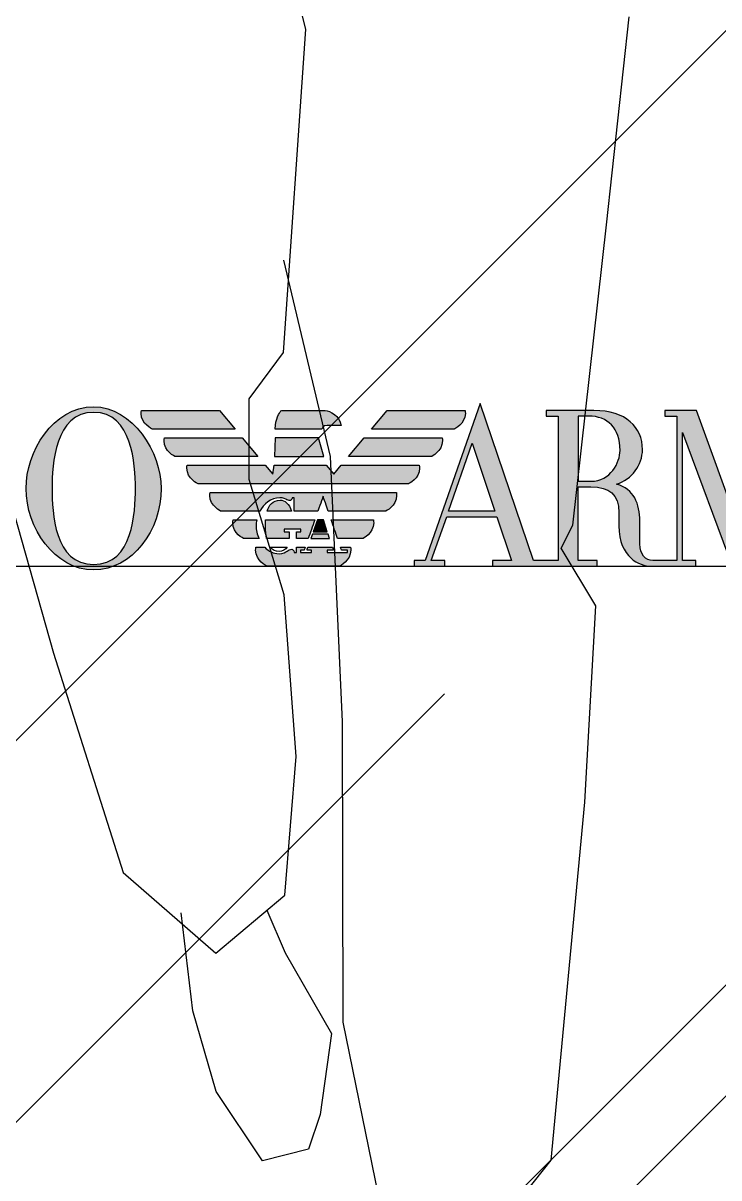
# Model space of a CAD drawing. Header units: millimetres. Extents: x 1734 to 22014, y 983 to 3953.
# Drawn here: x 19754.9 to 19794.2, y 1835.3 to 1900.6 of the extents above; entities that cross this region are included whole.
import ezdxf

# ---------------------------------------------------------------- set-up
doc = ezdxf.new("R2010")
doc.units = ezdxf.units.MM
doc.layers.add('LOGO_assi non stampa', color=254, linetype='Continuous', plot=False)
doc.layers.add('MATERIALS_transparent glass', color=133, linetype='Continuous')
doc.layers.add('SEZ_logo_retino', color=8, linetype='Continuous')

msp = doc.modelspace()

# ---------------------------------------------------------------- hatches: boundary and pattern name
at = {"layer": 'MATERIALS_transparent glass'}
h = msp.add_hatch(dxfattribs=at)
h.set_pattern_fill('AR-RROOF', color=144, scale=2.5, angle=-60.02541, style=0)
h.set_pattern_definition([(45, (18656.07, 5679.164), (53.8815, 143.6841), [952.5, -127, 317.5, -63.5]), (45, (18693.34, 5761.33), (-104.62, 14.8174), [190.5, -20.955, 381, -47.625]), (45, (18640.355, 5739.78), (203.4028, 263.5705), [508, -88.9, 254, -63.5])])
h.paths.add_polyline_path([(19605.913, 1822.116), (20013.982, 1822.116), (20013.982, 2106.116), (19605.913, 2106.116)])
at = {"layer": 'SEZ_logo_retino'}
h = msp.add_hatch(color=144, dxfattribs=at)
edge = h.paths.add_edge_path(flags=16)
edge.add_spline(control_points=[(19758.92, 1869.98), (19756.698, 1869.98), (19756.573, 1872.89), (19756.573, 1874.276), (19756.573, 1875.65), (19756.738, 1878.571), (19758.92, 1878.571), (19761.096, 1878.571), (19761.278, 1875.649), (19761.278, 1874.276), (19761.278, 1872.901), (19761.136, 1869.98), (19758.92, 1869.98)], knot_values=[0, 0, 0, 0, 1, 1, 1, 2, 2, 2, 3, 3, 3, 4, 4, 4, 4], degree=3, periodic=0)
edge = h.paths.add_edge_path()
edge.add_spline(control_points=[(19758.92, 1878.887), (19756.602, 1878.887), (19755.102, 1876.314), (19755.102, 1874.276), (19755.102, 1872.047), (19756.727, 1869.675), (19758.92, 1869.675), (19761.112, 1869.675), (19762.737, 1871.905), (19762.737, 1874.276), (19762.737, 1876.316), (19761.115, 1878.887), (19758.92, 1878.887)], knot_values=[0, 0, 0, 0, 1, 1, 1, 2, 2, 2, 3, 3, 3, 4, 4, 4, 4], degree=3, periodic=0)
h = msp.add_hatch(color=144, dxfattribs=at)
h.paths.add_polyline_path([(19801.313, 1872.987), (19802.64, 1876.841), (19803.936, 1872.987)], flags=16)
edge = h.paths.add_edge_path(flags=16)
edge.add_spline(control_points=[(19787.005, 1874.677), (19787.005, 1874.677), (19786.289, 1874.677), (19786.289, 1874.677), (19786.289, 1874.677), (19786.289, 1878.36), (19786.289, 1878.36), (19786.289, 1878.36), (19786.885, 1878.36), (19786.885, 1878.36), (19787.939, 1878.36), (19788.647, 1877.682), (19788.647, 1876.427), (19788.647, 1875.737), (19788.108, 1874.677), (19787.005, 1874.677)], knot_values=[0, 0, 0, 0, 1, 1, 1, 2, 2, 2, 3, 3, 3, 4, 4, 4, 5, 5, 5, 5], degree=3, periodic=0)
h.paths.add_polyline_path([(19778.96, 1872.987), (19780.288, 1876.841), (19781.584, 1872.987)], flags=16)
edge = h.paths.add_edge_path()
edge.add_spline(control_points=[(19815.793, 1878.36), (19815.793, 1878.36), (19816.484, 1878.36), (19816.484, 1878.36)], knot_values=[86, 86, 86, 86, 87, 87, 87, 87], degree=3, periodic=0)
edge.add_spline(control_points=[(19816.484, 1878.36), (19816.484, 1878.36), (19816.484, 1878.677), (19816.484, 1878.677)], knot_values=[0, 0, 0, 0, 1, 1, 1, 1], degree=3, periodic=0)
edge.add_spline(control_points=[(19816.484, 1878.677), (19816.484, 1878.677), (19812.022, 1878.677), (19812.022, 1878.677)], knot_values=[1, 1, 1, 1, 2, 2, 2, 2], degree=3, periodic=0)
edge.add_spline(control_points=[(19812.022, 1878.677), (19812.022, 1878.677), (19812.022, 1878.36), (19812.022, 1878.36)], knot_values=[2, 2, 2, 2, 3, 3, 3, 3], degree=3, periodic=0)
edge.add_spline(control_points=[(19812.022, 1878.36), (19812.022, 1878.36), (19812.714, 1878.36), (19812.714, 1878.36)], knot_values=[3, 3, 3, 3, 4, 4, 4, 4], degree=3, periodic=0)
edge.add_spline(control_points=[(19812.714, 1878.36), (19812.714, 1878.36), (19812.714, 1872.277), (19812.714, 1872.277)], knot_values=[4, 4, 4, 4, 5, 5, 5, 5], degree=3, periodic=0)
edge.add_spline(control_points=[(19812.714, 1872.277), (19812.714, 1872.277), (19808.556, 1878.677), (19808.556, 1878.677)], knot_values=[5, 5, 5, 5, 6, 6, 6, 6], degree=3, periodic=0)
edge.add_spline(control_points=[(19808.556, 1878.677), (19808.556, 1878.677), (19806.621, 1878.677), (19806.621, 1878.677)], knot_values=[6, 6, 6, 6, 7, 7, 7, 7], degree=3, periodic=0)
edge.add_spline(control_points=[(19806.621, 1878.677), (19806.621, 1878.677), (19806.621, 1878.36), (19806.621, 1878.36)], knot_values=[7, 7, 7, 7, 8, 8, 8, 8], degree=3, periodic=0)
edge.add_spline(control_points=[(19806.621, 1878.36), (19806.621, 1878.36), (19807.312, 1878.36), (19807.312, 1878.36)], knot_values=[8, 8, 8, 8, 9, 9, 9, 9], degree=3, periodic=0)
edge.add_spline(control_points=[(19807.312, 1878.36), (19807.312, 1878.36), (19807.312, 1870.203), (19807.312, 1870.203)], knot_values=[9, 9, 9, 9, 10, 10, 10, 10], degree=3, periodic=0)
edge.add_spline(control_points=[(19807.312, 1870.203), (19807.312, 1870.203), (19806.113, 1870.203), (19806.113, 1870.203)], knot_values=[10, 10, 10, 10, 11, 11, 11, 11], degree=3, periodic=0)
edge.add_spline(control_points=[(19806.113, 1870.203), (19806.113, 1870.203), (19803.097, 1879.063), (19803.097, 1879.063)], knot_values=[11, 11, 11, 11, 12, 12, 12, 12], degree=3, periodic=0)
edge.add_spline(control_points=[(19803.097, 1879.063), (19803.097, 1879.063), (19799.984, 1870.203), (19799.984, 1870.203)], knot_values=[12, 12, 12, 12, 13, 13, 13, 13], degree=3, periodic=0)
edge.add_spline(control_points=[(19799.984, 1870.203), (19799.984, 1870.203), (19798.829, 1870.203), (19798.829, 1870.203)], knot_values=[13, 13, 13, 13, 14, 14, 14, 14], degree=3, periodic=0)
edge.add_spline(control_points=[(19798.829, 1870.203), (19798.829, 1870.203), (19798.829, 1878.36), (19798.829, 1878.36)], knot_values=[14, 14, 14, 14, 15, 15, 15, 15], degree=3, periodic=0)
edge.add_spline(control_points=[(19798.829, 1878.36), (19798.829, 1878.36), (19799.523, 1878.36), (19799.523, 1878.36)], knot_values=[15, 15, 15, 15, 16, 16, 16, 16], degree=3, periodic=0)
edge.add_spline(control_points=[(19799.523, 1878.36), (19799.523, 1878.36), (19799.523, 1878.677), (19799.523, 1878.677)], knot_values=[16, 16, 16, 16, 17, 17, 17, 17], degree=3, periodic=0)
edge.add_spline(control_points=[(19799.523, 1878.677), (19799.523, 1878.677), (19797.692, 1878.677), (19797.692, 1878.677)], knot_values=[17, 17, 17, 17, 18, 18, 18, 18], degree=3, periodic=0)
edge.add_spline(control_points=[(19797.692, 1878.677), (19797.692, 1878.677), (19795.386, 1871.992), (19795.386, 1871.992)], knot_values=[18, 18, 18, 18, 19, 19, 19, 19], degree=3, periodic=0)
edge.add_spline(control_points=[(19795.386, 1871.992), (19795.386, 1871.992), (19792.965, 1878.677), (19792.965, 1878.677)], knot_values=[19, 19, 19, 19, 20, 20, 20, 20], degree=3, periodic=0)
edge.add_spline(control_points=[(19792.965, 1878.677), (19792.965, 1878.677), (19791.171, 1878.677), (19791.171, 1878.677)], knot_values=[20, 20, 20, 20, 21, 21, 21, 21], degree=3, periodic=0)
edge.add_spline(control_points=[(19791.171, 1878.677), (19791.171, 1878.677), (19791.171, 1878.36), (19791.171, 1878.36)], knot_values=[21, 21, 21, 21, 22, 22, 22, 22], degree=3, periodic=0)
edge.add_spline(control_points=[(19791.171, 1878.36), (19791.171, 1878.36), (19791.862, 1878.36), (19791.862, 1878.36)], knot_values=[22, 22, 22, 22, 23, 23, 23, 23], degree=3, periodic=0)
edge.add_spline(control_points=[(19791.862, 1878.36), (19791.862, 1878.36), (19791.862, 1870.203), (19791.862, 1870.203)], knot_values=[23, 23, 23, 23, 24, 24, 24, 24], degree=3, periodic=0)
edge.add_spline(control_points=[(19791.862, 1870.203), (19791.862, 1870.203), (19790.489, 1870.203), (19790.489, 1870.203)], knot_values=[24, 24, 24, 24, 25, 25, 25, 25], degree=3, periodic=0)
edge.add_spline(control_points=[(19790.489, 1870.203), (19790.1, 1870.203), (19789.759, 1870.55), (19789.759, 1871.139)], knot_values=[25, 25, 25, 25, 26, 26, 26, 26], degree=3, periodic=0)
edge.add_spline(control_points=[(19789.759, 1871.139), (19789.759, 1871.139), (19789.759, 1872.425), (19789.759, 1872.425)], knot_values=[26, 26, 26, 26, 27, 27, 27, 27], degree=3, periodic=0)
edge.add_spline(control_points=[(19789.759, 1872.425), (19789.759, 1873.411), (19789.44, 1874.237), (19788.452, 1874.518)], knot_values=[27, 27, 27, 27, 28, 28, 28, 28], degree=3, periodic=0)
edge.add_spline(control_points=[(19788.452, 1874.518), (19789.312, 1874.777), (19789.912, 1875.598), (19789.912, 1876.476), (19789.912, 1877.726), (19788.979, 1878.677), (19787.175, 1878.677)], knot_values=[28, 28, 28, 28, 29, 29, 29, 30, 30, 30, 30], degree=3, periodic=0)
edge.add_spline(control_points=[(19787.175, 1878.677), (19787.175, 1878.677), (19784.467, 1878.677), (19784.467, 1878.677)], knot_values=[30, 30, 30, 30, 31, 31, 31, 31], degree=3, periodic=0)
edge.add_spline(control_points=[(19784.467, 1878.677), (19784.467, 1878.677), (19784.467, 1878.36), (19784.467, 1878.36)], knot_values=[31, 31, 31, 31, 32, 32, 32, 32], degree=3, periodic=0)
edge.add_spline(control_points=[(19784.467, 1878.36), (19784.467, 1878.36), (19785.158, 1878.36), (19785.158, 1878.36)], knot_values=[32, 32, 32, 32, 33, 33, 33, 33], degree=3, periodic=0)
edge.add_spline(control_points=[(19785.158, 1878.36), (19785.158, 1878.36), (19785.158, 1870.203), (19785.158, 1870.203)], knot_values=[33, 33, 33, 33, 34, 34, 34, 34], degree=3, periodic=0)
edge.add_spline(control_points=[(19785.158, 1870.203), (19785.158, 1870.203), (19783.762, 1870.203), (19783.762, 1870.203)], knot_values=[34, 34, 34, 34, 35, 35, 35, 35], degree=3, periodic=0)
edge.add_spline(control_points=[(19783.762, 1870.203), (19783.762, 1870.203), (19780.745, 1879.063), (19780.745, 1879.063)], knot_values=[35, 35, 35, 35, 36, 36, 36, 36], degree=3, periodic=0)
edge.add_spline(control_points=[(19780.745, 1879.063), (19780.745, 1879.063), (19777.633, 1870.203), (19777.633, 1870.203)], knot_values=[36, 36, 36, 36, 37, 37, 37, 37], degree=3, periodic=0)
edge.add_spline(control_points=[(19777.633, 1870.203), (19777.633, 1870.203), (19777.018, 1870.203), (19777.018, 1870.203)], knot_values=[37, 37, 37, 37, 38, 38, 38, 38], degree=3, periodic=0)
edge.add_spline(control_points=[(19777.018, 1870.203), (19777.018, 1870.203), (19777.018, 1869.887), (19777.018, 1869.887)], knot_values=[38, 38, 38, 38, 39, 39, 39, 39], degree=3, periodic=0)
edge.add_spline(control_points=[(19777.018, 1869.887), (19777.018, 1869.887), (19778.757, 1869.887), (19778.757, 1869.887)], knot_values=[39, 39, 39, 39, 40, 40, 40, 40], degree=3, periodic=0)
edge.add_spline(control_points=[(19778.757, 1869.887), (19778.757, 1869.887), (19778.757, 1870.203), (19778.757, 1870.203)], knot_values=[40, 40, 40, 40, 41, 41, 41, 41], degree=3, periodic=0)
edge.add_spline(control_points=[(19778.757, 1870.203), (19778.757, 1870.203), (19777.988, 1870.203), (19777.988, 1870.203)], knot_values=[41, 41, 41, 41, 42, 42, 42, 42], degree=3, periodic=0)
edge.add_spline(control_points=[(19777.988, 1870.203), (19777.988, 1870.203), (19778.857, 1872.676), (19778.857, 1872.676)], knot_values=[42, 42, 42, 42, 43, 43, 43, 43], degree=3, periodic=0)
edge.add_spline(control_points=[(19778.857, 1872.676), (19778.857, 1872.676), (19781.686, 1872.676), (19781.686, 1872.676)], knot_values=[43, 43, 43, 43, 44, 44, 44, 44], degree=3, periodic=0)
edge.add_spline(control_points=[(19781.686, 1872.676), (19781.686, 1872.676), (19782.513, 1870.203), (19782.513, 1870.203)], knot_values=[44, 44, 44, 44, 45, 45, 45, 45], degree=3, periodic=0)
edge.add_spline(control_points=[(19782.513, 1870.203), (19782.513, 1870.203), (19781.45, 1870.203), (19781.45, 1870.203)], knot_values=[45, 45, 45, 45, 46, 46, 46, 46], degree=3, periodic=0)
edge.add_spline(control_points=[(19781.45, 1870.203), (19781.45, 1870.203), (19781.45, 1869.887), (19781.45, 1869.887)], knot_values=[46, 46, 46, 46, 47, 47, 47, 47], degree=3, periodic=0)
edge.add_spline(control_points=[(19781.45, 1869.887), (19781.45, 1869.887), (19787.358, 1869.887), (19787.358, 1869.887)], knot_values=[47, 47, 47, 47, 48, 48, 48, 48], degree=3, periodic=0)
edge.add_spline(control_points=[(19787.358, 1869.887), (19787.358, 1869.887), (19787.358, 1870.203), (19787.358, 1870.203)], knot_values=[48, 48, 48, 48, 49, 49, 49, 49], degree=3, periodic=0)
edge.add_spline(control_points=[(19787.358, 1870.203), (19787.358, 1870.203), (19786.289, 1870.203), (19786.289, 1870.203)], knot_values=[49, 49, 49, 49, 50, 50, 50, 50], degree=3, periodic=0)
edge.add_spline(control_points=[(19786.289, 1870.203), (19786.289, 1870.203), (19786.289, 1874.361), (19786.289, 1874.361)], knot_values=[50, 50, 50, 50, 51, 51, 51, 51], degree=3, periodic=0)
edge.add_spline(control_points=[(19786.289, 1874.361), (19786.289, 1874.361), (19787.005, 1874.361), (19787.005, 1874.361)], knot_values=[51, 51, 51, 51, 52, 52, 52, 52], degree=3, periodic=0)
edge.add_spline(control_points=[(19787.005, 1874.361), (19788.053, 1874.361), (19788.581, 1873.932), (19788.581, 1872.914)], knot_values=[52, 52, 52, 52, 53, 53, 53, 53], degree=3, periodic=0)
edge.add_spline(control_points=[(19788.581, 1872.914), (19788.581, 1872.914), (19788.581, 1872.161), (19788.581, 1872.161)], knot_values=[53, 53, 53, 53, 54, 54, 54, 54], degree=3, periodic=0)
edge.add_spline(control_points=[(19788.581, 1872.161), (19788.581, 1870.368), (19789.76, 1869.887), (19790.403, 1869.887)], knot_values=[54, 54, 54, 54, 55, 55, 55, 55], degree=3, periodic=0)
edge.add_spline(control_points=[(19790.403, 1869.887), (19790.403, 1869.887), (19792.932, 1869.887), (19792.932, 1869.887)], knot_values=[55, 55, 55, 55, 56, 56, 56, 56], degree=3, periodic=0)
edge.add_spline(control_points=[(19792.932, 1869.887), (19792.932, 1869.887), (19792.932, 1870.203), (19792.932, 1870.203)], knot_values=[56, 56, 56, 56, 57, 57, 57, 57], degree=3, periodic=0)
edge.add_spline(control_points=[(19792.932, 1870.203), (19792.932, 1870.203), (19792.178, 1870.203), (19792.178, 1870.203)], knot_values=[57, 57, 57, 57, 58, 58, 58, 58], degree=3, periodic=0)
edge.add_spline(control_points=[(19792.178, 1870.203), (19792.178, 1870.203), (19792.178, 1877.428), (19792.178, 1877.428)], knot_values=[58, 58, 58, 58, 59, 59, 59, 59], degree=3, periodic=0)
edge.add_spline(control_points=[(19792.178, 1877.428), (19792.178, 1877.428), (19795.017, 1869.793), (19795.017, 1869.793)], knot_values=[59, 59, 59, 59, 60, 60, 60, 60], degree=3, periodic=0)
edge.add_spline(control_points=[(19795.017, 1869.793), (19795.017, 1869.793), (19797.698, 1877.655), (19797.698, 1877.655)], knot_values=[60, 60, 60, 60, 61, 61, 61, 61], degree=3, periodic=0)
edge.add_spline(control_points=[(19797.698, 1877.655), (19797.698, 1877.655), (19797.698, 1870.203), (19797.698, 1870.203)], knot_values=[61, 61, 61, 61, 62, 62, 62, 62], degree=3, periodic=0)
edge.add_spline(control_points=[(19797.698, 1870.203), (19797.698, 1870.203), (19797.006, 1870.203), (19797.006, 1870.203)], knot_values=[62, 62, 62, 62, 63, 63, 63, 63], degree=3, periodic=0)
edge.add_spline(control_points=[(19797.006, 1870.203), (19797.006, 1870.203), (19797.006, 1869.887), (19797.006, 1869.887)], knot_values=[63, 63, 63, 63, 64, 64, 64, 64], degree=3, periodic=0)
edge.add_spline(control_points=[(19797.006, 1869.887), (19797.006, 1869.887), (19801.109, 1869.887), (19801.109, 1869.887)], knot_values=[64, 64, 64, 64, 65, 65, 65, 65], degree=3, periodic=0)
edge.add_spline(control_points=[(19801.109, 1869.887), (19801.109, 1869.887), (19801.109, 1870.203), (19801.109, 1870.203)], knot_values=[65, 65, 65, 65, 66, 66, 66, 66], degree=3, periodic=0)
edge.add_spline(control_points=[(19801.109, 1870.203), (19801.109, 1870.203), (19800.341, 1870.203), (19800.341, 1870.203)], knot_values=[66, 66, 66, 66, 67, 67, 67, 67], degree=3, periodic=0)
edge.add_spline(control_points=[(19800.341, 1870.203), (19800.341, 1870.203), (19801.208, 1872.676), (19801.208, 1872.676)], knot_values=[67, 67, 67, 67, 68, 68, 68, 68], degree=3, periodic=0)
edge.add_spline(control_points=[(19801.208, 1872.676), (19801.208, 1872.676), (19804.037, 1872.676), (19804.037, 1872.676)], knot_values=[68, 68, 68, 68, 69, 69, 69, 69], degree=3, periodic=0)
edge.add_spline(control_points=[(19804.037, 1872.676), (19804.037, 1872.676), (19804.865, 1870.203), (19804.865, 1870.203)], knot_values=[69, 69, 69, 69, 70, 70, 70, 70], degree=3, periodic=0)
edge.add_spline(control_points=[(19804.865, 1870.203), (19804.865, 1870.203), (19803.802, 1870.203), (19803.802, 1870.203)], knot_values=[70, 70, 70, 70, 71, 71, 71, 71], degree=3, periodic=0)
edge.add_spline(control_points=[(19803.802, 1870.203), (19803.802, 1870.203), (19803.802, 1869.887), (19803.802, 1869.887)], knot_values=[71, 71, 71, 71, 72, 72, 72, 72], degree=3, periodic=0)
edge.add_spline(control_points=[(19803.802, 1869.887), (19803.802, 1869.887), (19808.323, 1869.887), (19808.323, 1869.887)], knot_values=[72, 72, 72, 72, 73, 73, 73, 73], degree=3, periodic=0)
edge.add_spline(control_points=[(19808.323, 1869.887), (19808.323, 1869.887), (19808.323, 1870.203), (19808.323, 1870.203)], knot_values=[73, 73, 73, 73, 74, 74, 74, 74], degree=3, periodic=0)
edge.add_spline(control_points=[(19808.323, 1870.203), (19808.323, 1870.203), (19807.627, 1870.203), (19807.627, 1870.203)], knot_values=[74, 74, 74, 74, 75, 75, 75, 75], degree=3, periodic=0)
edge.add_spline(control_points=[(19807.627, 1870.203), (19807.627, 1870.203), (19807.627, 1877.91), (19807.627, 1877.91)], knot_values=[75, 75, 75, 75, 76, 76, 76, 76], degree=3, periodic=0)
edge.add_spline(control_points=[(19807.627, 1877.91), (19807.627, 1877.91), (19813.03, 1869.599), (19813.03, 1869.599)], knot_values=[76, 76, 76, 76, 77, 77, 77, 77], degree=3, periodic=0)
edge.add_spline(control_points=[(19813.03, 1869.599), (19813.03, 1869.599), (19813.03, 1878.36), (19813.03, 1878.36)], knot_values=[77, 77, 77, 77, 78, 78, 78, 78], degree=3, periodic=0)
edge.add_spline(control_points=[(19813.03, 1878.36), (19813.03, 1878.36), (19814.661, 1878.36), (19814.661, 1878.36)], knot_values=[78, 78, 78, 78, 79, 79, 79, 79], degree=3, periodic=0)
edge.add_spline(control_points=[(19814.661, 1878.36), (19814.661, 1878.36), (19814.661, 1870.203), (19814.661, 1870.203)], knot_values=[79, 79, 79, 79, 80, 80, 80, 80], degree=3, periodic=0)
edge.add_spline(control_points=[(19814.661, 1870.203), (19814.661, 1870.203), (19813.968, 1870.203), (19813.968, 1870.203)], knot_values=[80, 80, 80, 80, 81, 81, 81, 81], degree=3, periodic=0)
edge.add_spline(control_points=[(19813.968, 1870.203), (19813.968, 1870.203), (19813.968, 1869.887), (19813.968, 1869.887)], knot_values=[81, 81, 81, 81, 82, 82, 82, 82], degree=3, periodic=0)
edge.add_spline(control_points=[(19813.968, 1869.887), (19813.968, 1869.887), (19816.484, 1869.887), (19816.484, 1869.887)], knot_values=[82, 82, 82, 82, 83, 83, 83, 83], degree=3, periodic=0)
edge.add_spline(control_points=[(19816.484, 1869.887), (19816.484, 1869.887), (19816.484, 1870.203), (19816.484, 1870.203)], knot_values=[83, 83, 83, 83, 84, 84, 84, 84], degree=3, periodic=0)
edge.add_spline(control_points=[(19816.484, 1870.203), (19816.484, 1870.203), (19815.793, 1870.203), (19815.793, 1870.203)], knot_values=[84, 84, 84, 84, 85, 85, 85, 85], degree=3, periodic=0)
edge.add_spline(control_points=[(19815.793, 1870.203), (19815.793, 1870.203), (19815.793, 1878.36), (19815.793, 1878.36)], knot_values=[85, 85, 85, 85, 86, 86, 86, 86], degree=3, periodic=0)
h = msp.add_hatch(color=144, dxfattribs=at)
edge = h.paths.add_edge_path()
edge.add_spline(control_points=[(19766.02, 1878.678), (19766.02, 1878.678), (19761.618, 1878.678), (19761.618, 1878.678), (19761.606, 1878.62), (19761.601, 1878.564), (19761.601, 1878.51), (19761.601, 1877.921), (19762.229, 1877.619), (19762.229, 1877.619), (19762.229, 1877.619), (19766.906, 1877.619), (19766.906, 1877.619), (19766.906, 1877.619), (19766.02, 1878.678), (19766.02, 1878.678)], knot_values=[0, 0, 0, 0, 1, 1, 1, 2, 2, 2, 3, 3, 3, 4, 4, 4, 5, 5, 5, 5], degree=3, periodic=0)
h = msp.add_hatch(color=144, dxfattribs=at)
edge = h.paths.add_edge_path()
edge.add_spline(control_points=[(19771.802, 1877.619), (19771.859, 1877.836), (19772.024, 1877.828), (19772.272, 1877.828), (19772.272, 1877.828), (19772.889, 1877.828), (19772.889, 1877.828), (19772.836, 1878.353), (19772.242, 1878.682), (19771.995, 1878.682), (19771.995, 1878.682), (19769.547, 1878.683), (19769.547, 1878.683), (19769.506, 1878.683), (19769.483, 1878.652), (19769.465, 1878.62), (19769.449, 1878.595), (19769.168, 1878.185), (19769.172, 1877.648), (19769.172, 1877.648), (19769.173, 1877.619), (19769.173, 1877.619), (19769.173, 1877.619), (19771.802, 1877.619), (19771.802, 1877.619)], knot_values=[0, 0, 0, 0, 1, 1, 1, 2, 2, 2, 3, 3, 3, 4, 4, 4, 5, 5, 5, 6, 6, 6, 7, 7, 7, 8, 8, 8, 8], degree=3, periodic=0)
h = msp.add_hatch(color=144, dxfattribs=at)
edge = h.paths.add_edge_path()
edge.add_spline(control_points=[(19779.894, 1878.678), (19779.894, 1878.678), (19775.49, 1878.678), (19775.49, 1878.678), (19775.49, 1878.678), (19774.602, 1877.619), (19774.602, 1877.619), (19774.602, 1877.619), (19779.283, 1877.619), (19779.283, 1877.619), (19779.283, 1877.619), (19779.911, 1877.921), (19779.911, 1878.51), (19779.911, 1878.564), (19779.906, 1878.62), (19779.894, 1878.678)], knot_values=[0, 0, 0, 0, 1, 1, 1, 2, 2, 2, 3, 3, 3, 4, 4, 4, 5, 5, 5, 5], degree=3, periodic=0)
h = msp.add_hatch(color=144, dxfattribs=at)
edge = h.paths.add_edge_path()
edge.add_spline(control_points=[(19767.314, 1877.133), (19767.314, 1877.133), (19762.913, 1877.133), (19762.913, 1877.133), (19762.901, 1877.074), (19762.895, 1877.018), (19762.895, 1876.963), (19762.895, 1876.376), (19763.523, 1876.073), (19763.523, 1876.073), (19763.523, 1876.073), (19768.201, 1876.073), (19768.201, 1876.073), (19768.201, 1876.073), (19767.314, 1877.133), (19767.314, 1877.133)], knot_values=[0, 0, 0, 0, 1, 1, 1, 2, 2, 2, 3, 3, 3, 4, 4, 4, 5, 5, 5, 5], degree=3, periodic=0)
for points in [[(19771.621, 1877.136), (19771.569, 1877.136), (19769.171, 1877.136), (19769.128, 1876.075), (19771.921, 1876.075)], [(19771.891, 1872.498), (19771.554, 1872.498), (19771.323, 1871.83), (19772.116, 1871.83)], [(19772.246, 1871.439), (19772.16, 1871.697), (19771.278, 1871.697), (19771.188, 1871.439)]]:
    msp.add_hatch(color=144, dxfattribs=at).paths.add_polyline_path(points)
h = msp.add_hatch(color=144, dxfattribs=at)
edge = h.paths.add_edge_path()
edge.add_spline(control_points=[(19774.197, 1877.133), (19774.197, 1877.133), (19773.307, 1876.073), (19773.307, 1876.073), (19773.307, 1876.073), (19777.987, 1876.073), (19777.987, 1876.073), (19777.987, 1876.073), (19778.616, 1876.376), (19778.616, 1876.963), (19778.616, 1877.018), (19778.611, 1877.074), (19778.599, 1877.133), (19778.599, 1877.133), (19774.197, 1877.133), (19774.197, 1877.133)], knot_values=[0, 0, 0, 0, 1, 1, 1, 2, 2, 2, 3, 3, 3, 4, 4, 4, 5, 5, 5, 5], degree=3, periodic=0)
h = msp.add_hatch(color=144, dxfattribs=at)
edge = h.paths.add_edge_path()
edge.add_spline(control_points=[(19772.905, 1875.589), (19772.905, 1875.589), (19772.484, 1875.083), (19772.484, 1875.083), (19772.484, 1875.083), (19772.059, 1875.589), (19772.059, 1875.589), (19772.059, 1875.589), (19769.106, 1875.589), (19769.106, 1875.589), (19769.106, 1875.589), (19769.032, 1875.086), (19769.032, 1875.086), (19769.032, 1875.086), (19768.605, 1875.589), (19768.605, 1875.589), (19768.605, 1875.589), (19764.204, 1875.589), (19764.204, 1875.589), (19764.193, 1875.53), (19764.188, 1875.475), (19764.188, 1875.421), (19764.188, 1874.832), (19764.816, 1874.531), (19764.816, 1874.531), (19764.816, 1874.531), (19776.697, 1874.531), (19776.697, 1874.531), (19776.697, 1874.531), (19777.325, 1874.832), (19777.325, 1875.421), (19777.325, 1875.475), (19777.32, 1875.53), (19777.309, 1875.589), (19777.309, 1875.589), (19772.905, 1875.589), (19772.905, 1875.589)], knot_values=[0, 0, 0, 0, 1, 1, 1, 2, 2, 2, 3, 3, 3, 4, 4, 4, 5, 5, 5, 6, 6, 6, 7, 7, 7, 8, 8, 8, 9, 9, 9, 10, 10, 10, 11, 11, 11, 12, 12, 12, 12], degree=3, periodic=0)
h = msp.add_hatch(color=144, dxfattribs=at)
edge = h.paths.add_edge_path()
edge.add_spline(control_points=[(19765.498, 1874.044), (19765.488, 1873.986), (19765.482, 1873.929), (19765.482, 1873.874), (19765.482, 1873.286), (19766.11, 1872.984), (19766.11, 1872.984), (19766.11, 1872.984), (19768.301, 1872.984), (19768.301, 1872.984), (19768.519, 1873.405), (19768.904, 1873.75), (19769.443, 1873.75), (19769.628, 1873.75), (19769.749, 1873.686), (19769.837, 1873.64), (19769.888, 1873.613), (19769.929, 1873.592), (19769.964, 1873.592), (19770.064, 1873.592), (19770.11, 1873.631), (19770.126, 1873.725), (19770.126, 1873.725), (19770.128, 1873.737), (19770.128, 1873.737), (19770.128, 1873.737), (19770.251, 1873.737), (19770.251, 1873.737), (19770.251, 1873.737), (19770.251, 1872.984), (19770.251, 1872.984), (19770.251, 1872.984), (19771.58, 1872.984), (19771.58, 1872.984), (19771.742, 1873.448), (19771.867, 1873.8), (19771.867, 1873.8), (19771.867, 1873.8), (19771.879, 1873.84), (19771.879, 1873.84), (19771.879, 1873.84), (19772.008, 1873.468), (19772.172, 1872.984), (19772.172, 1872.984), (19775.402, 1872.984), (19775.402, 1872.984), (19775.402, 1872.984), (19776.031, 1873.286), (19776.031, 1873.874), (19776.031, 1873.929), (19776.025, 1873.985), (19776.014, 1874.044), (19776.014, 1874.044), (19765.498, 1874.044), (19765.498, 1874.044)], knot_values=[0, 0, 0, 0, 1, 1, 1, 2, 2, 2, 3, 3, 3, 4, 4, 4, 5, 5, 5, 6, 6, 6, 7, 7, 7, 8, 8, 8, 9, 9, 9, 10, 10, 10, 11, 11, 11, 12, 12, 12, 13, 13, 13, 14, 14, 14, 15, 15, 15, 16, 16, 16, 17, 17, 17, 18, 18, 18, 18], degree=3, periodic=0)
h = msp.add_hatch(color=144, dxfattribs=at)
edge = h.paths.add_edge_path()
edge.add_spline(control_points=[(19769.445, 1873.614), (19769.017, 1873.614), (19768.812, 1873.318), (19768.713, 1872.984), (19768.713, 1872.984), (19770.087, 1872.984), (19770.087, 1872.984), (19769.974, 1873.417), (19769.698, 1873.614), (19769.445, 1873.614)], knot_values=[0, 0, 0, 0, 1, 1, 1, 2, 2, 2, 3, 3, 3, 3], degree=3, periodic=0)
h = msp.add_hatch(color=144, dxfattribs=at)
edge = h.paths.add_edge_path()
edge.add_spline(control_points=[(19768.129, 1872.498), (19768.129, 1872.498), (19766.792, 1872.498), (19766.792, 1872.498), (19766.78, 1872.439), (19766.774, 1872.383), (19766.774, 1872.328), (19766.774, 1871.741), (19767.402, 1871.439), (19767.402, 1871.439), (19767.402, 1871.439), (19768.262, 1871.439), (19768.262, 1871.439), (19768.152, 1871.68), (19768.093, 1871.938), (19768.093, 1872.167), (19768.093, 1872.272), (19768.105, 1872.385), (19768.129, 1872.498)], knot_values=[0, 0, 0, 0, 1, 1, 1, 2, 2, 2, 3, 3, 3, 4, 4, 4, 5, 5, 5, 6, 6, 6, 6], degree=3, periodic=0)
h = msp.add_hatch(color=144, dxfattribs=at)
edge = h.paths.add_edge_path()
edge.add_spline(control_points=[(19768.623, 1872.167), (19768.623, 1871.881), (19768.644, 1871.639), (19768.688, 1871.439), (19768.688, 1871.439), (19769.963, 1871.439), (19769.963, 1871.439), (19769.963, 1871.589), (19769.963, 1871.811), (19769.963, 1871.829), (19769.936, 1871.829), (19769.686, 1871.829), (19769.686, 1871.829), (19769.686, 1871.829), (19769.686, 1871.966), (19769.686, 1871.966), (19769.686, 1871.966), (19770.613, 1871.966), (19770.613, 1871.966), (19770.613, 1871.966), (19770.613, 1871.829), (19770.613, 1871.829), (19770.613, 1871.829), (19770.403, 1871.829), (19770.376, 1871.829), (19770.376, 1871.818), (19770.376, 1871.648), (19770.376, 1871.439), (19770.376, 1871.439), (19771.037, 1871.439), (19771.037, 1871.439), (19771.146, 1871.749), (19771.28, 1872.131), (19771.409, 1872.498), (19771.409, 1872.498), (19768.632, 1872.498), (19768.632, 1872.498), (19768.623, 1872.364), (19768.623, 1872.247), (19768.623, 1872.167)], knot_values=[0, 0, 0, 0, 1, 1, 1, 2, 2, 2, 3, 3, 3, 4, 4, 4, 5, 5, 5, 6, 6, 6, 7, 7, 7, 8, 8, 8, 9, 9, 9, 10, 10, 10, 11, 11, 11, 12, 12, 12, 13, 13, 13, 13], degree=3, periodic=0)
h = msp.add_hatch(color=144, dxfattribs=at)
edge = h.paths.add_edge_path()
edge.add_spline(control_points=[(19774.109, 1871.439), (19774.109, 1871.439), (19774.737, 1871.741), (19774.737, 1872.328), (19774.737, 1872.383), (19774.731, 1872.439), (19774.72, 1872.498), (19774.72, 1872.498), (19772.337, 1872.498), (19772.337, 1872.498), (19772.463, 1872.13), (19772.592, 1871.748), (19772.699, 1871.439), (19772.699, 1871.439), (19774.109, 1871.439), (19774.109, 1871.439)], knot_values=[0, 0, 0, 0, 1, 1, 1, 2, 2, 2, 3, 3, 3, 4, 4, 4, 5, 5, 5, 5], degree=3, periodic=0)
h = msp.add_hatch(color=144, dxfattribs=at)
edge = h.paths.add_edge_path()
edge.add_spline(control_points=[(19773.247, 1870.795), (19773.247, 1870.795), (19773.247, 1870.659), (19773.247, 1870.659), (19773.247, 1870.659), (19772.105, 1870.659), (19772.105, 1870.659), (19772.105, 1870.659), (19772.105, 1870.795), (19772.105, 1870.795), (19772.105, 1870.795), (19772.425, 1870.795), (19772.463, 1870.795), (19772.458, 1870.806), (19772.438, 1870.867), (19772.409, 1870.952), (19772.409, 1870.952), (19771.017, 1870.952), (19771.017, 1870.952), (19770.988, 1870.867), (19770.966, 1870.806), (19770.963, 1870.795), (19770.998, 1870.795), (19771.218, 1870.795), (19771.218, 1870.795), (19771.218, 1870.795), (19771.218, 1870.659), (19771.218, 1870.659), (19771.218, 1870.659), (19770.598, 1870.659), (19770.598, 1870.659), (19770.598, 1870.659), (19770.598, 1870.795), (19770.598, 1870.795), (19770.598, 1870.795), (19770.793, 1870.795), (19770.811, 1870.795), (19770.812, 1870.798), (19770.833, 1870.855), (19770.867, 1870.952), (19770.867, 1870.952), (19770.376, 1870.952), (19770.376, 1870.952), (19770.376, 1870.784), (19770.376, 1870.659), (19770.376, 1870.659), (19770.376, 1870.659), (19770.239, 1870.659), (19770.239, 1870.659), (19770.239, 1870.659), (19770.239, 1870.673), (19770.239, 1870.673), (19770.229, 1870.775), (19770.177, 1870.841), (19770.109, 1870.841), (19770, 1870.841), (19769.934, 1870.794), (19769.855, 1870.741), (19769.752, 1870.669), (19769.633, 1870.587), (19769.389, 1870.587), (19769.07, 1870.587), (19768.799, 1870.734), (19768.589, 1870.952), (19768.589, 1870.952), (19768.086, 1870.952), (19768.086, 1870.952), (19768.075, 1870.893), (19768.069, 1870.837), (19768.069, 1870.783), (19768.069, 1870.195), (19768.696, 1869.893), (19768.696, 1869.893), (19768.696, 1869.893), (19772.813, 1869.893), (19772.813, 1869.893), (19772.813, 1869.893), (19773.441, 1870.195), (19773.441, 1870.783), (19773.441, 1870.837), (19773.437, 1870.893), (19773.425, 1870.952), (19773.425, 1870.952), (19772.863, 1870.952), (19772.863, 1870.952), (19772.896, 1870.855), (19772.916, 1870.798), (19772.917, 1870.795), (19772.936, 1870.795), (19773.247, 1870.795), (19773.247, 1870.795)], knot_values=[0, 0, 0, 0, 1, 1, 1, 2, 2, 2, 3, 3, 3, 4, 4, 4, 5, 5, 5, 6, 6, 6, 7, 7, 7, 8, 8, 8, 9, 9, 9, 10, 10, 10, 11, 11, 11, 12, 12, 12, 13, 13, 13, 14, 14, 14, 15, 15, 15, 16, 16, 16, 17, 17, 17, 18, 18, 18, 19, 19, 19, 20, 20, 20, 21, 21, 21, 22, 22, 22, 23, 23, 23, 24, 24, 24, 25, 25, 25, 26, 26, 26, 27, 27, 27, 28, 28, 28, 29, 29, 29, 30, 30, 30, 30], degree=3, periodic=0)

# ---------------------------------------------------------------- linework, layer by layer
at = {"color": 144, "linetype": 'ByBlock'}
for p, q in [((19770.91, 1900.207), (19768.936, 1908.025)), ((19787.887, 1889.164), (19789.163, 1900.902)), ((19769.65, 1881.949), (19770.91, 1900.207)), ((19785.971, 1872.209), (19787.887, 1889.164)), ((19769.637, 1887.164), (19772.271, 1876.088)), ((19767.7, 1879.336), (19769.65, 1881.949)), ((19752.048, 1881.255), (19756.651, 1864.967)), ((19767.711, 1874.773), (19767.7, 1879.336)), ((19772.271, 1876.088), (19772.959, 1861.094)), ((19769.682, 1868.258), (19767.711, 1874.773)), ((19785.323, 1870.903), (19785.971, 1872.209)), ((19787.286, 1867.648), (19785.323, 1870.903)), ((19770.356, 1859.132), (19769.682, 1868.258)), ((19786.661, 1856.563), (19787.286, 1867.648)), ((19756.651, 1864.967), (19760.592, 1852.589)), ((19772.959, 1861.094), (19772.999, 1844.143)), ((19769.723, 1851.307), (19770.356, 1859.132)), ((19784.753, 1836.348), (19786.661, 1856.563)), ((19760.592, 1852.589), (19765.819, 1848.038)), ((19765.819, 1848.038), (19769.723, 1851.307)), ((19764.522, 1844.775), (19763.857, 1850.315)), ((19768.699, 1850.45), (19769.73, 1848.048)), ((19769.73, 1848.048), (19772.349, 1843.49)), ((19765.837, 1840.215), (19764.522, 1844.775)), ((19772.999, 1844.143), (19774.978, 1834.369)), ((19772.349, 1843.49), (19771.708, 1838.925)), ((19768.454, 1836.309), (19765.837, 1840.215)), ((19771.708, 1838.925), (19771.061, 1836.967)), ((19771.061, 1836.967), (19768.454, 1836.309)), ((19782.153, 1833.082), (19784.753, 1836.348))]:
    msp.add_line(p, q, dxfattribs=at)
at = {"color": 144}
for points in [[(19771.621, 1877.136), (19771.569, 1877.136), (19769.171, 1877.136), (19769.128, 1876.075), (19771.921, 1876.075)], [(19778.96, 1872.987), (19780.288, 1876.841), (19781.584, 1872.987)], [(19771.891, 1872.498), (19771.554, 1872.498), (19771.323, 1871.83), (19772.116, 1871.83)], [(19772.246, 1871.439), (19772.16, 1871.697), (19771.278, 1871.697), (19771.188, 1871.439)]]:
    msp.add_lwpolyline(points, close=True, dxfattribs=at)
for points, knots in [([(19758.92, 1878.887), (19756.602, 1878.887), (19755.102, 1876.314), (19755.102, 1874.276), (19755.102, 1872.047), (19756.727, 1869.675), (19758.92, 1869.675), (19761.112, 1869.675), (19762.737, 1871.905), (19762.737, 1874.276), (19762.737, 1876.316), (19761.115, 1878.887), (19758.92, 1878.887)], [0, 0, 0, 0, 1, 1, 1, 2, 2, 2, 3, 3, 3, 4, 4, 4, 4]), ([(19758.92, 1869.98), (19756.698, 1869.98), (19756.573, 1872.89), (19756.573, 1874.276), (19756.573, 1875.65), (19756.738, 1878.571), (19758.92, 1878.571), (19761.096, 1878.571), (19761.278, 1875.649), (19761.278, 1874.276), (19761.278, 1872.901), (19761.136, 1869.98), (19758.92, 1869.98)], [0, 0, 0, 0, 1, 1, 1, 2, 2, 2, 3, 3, 3, 4, 4, 4, 4]), ([(19766.02, 1878.678), (19766.02, 1878.678), (19761.618, 1878.678), (19761.618, 1878.678), (19761.606, 1878.62), (19761.601, 1878.564), (19761.601, 1878.51), (19761.601, 1877.921), (19762.229, 1877.619), (19762.229, 1877.619), (19762.229, 1877.619), (19766.906, 1877.619), (19766.906, 1877.619), (19766.906, 1877.619), (19766.02, 1878.678), (19766.02, 1878.678)], [0, 0, 0, 0, 1, 1, 1, 2, 2, 2, 3, 3, 3, 4, 4, 4, 5, 5, 5, 5]), ([(19771.802, 1877.619), (19771.859, 1877.836), (19772.024, 1877.828), (19772.272, 1877.828), (19772.272, 1877.828), (19772.889, 1877.828), (19772.889, 1877.828), (19772.836, 1878.353), (19772.242, 1878.682), (19771.995, 1878.682), (19771.995, 1878.682), (19769.547, 1878.683), (19769.547, 1878.683), (19769.506, 1878.683), (19769.483, 1878.652), (19769.465, 1878.62), (19769.449, 1878.595), (19769.168, 1878.185), (19769.172, 1877.648), (19769.172, 1877.648), (19769.173, 1877.619), (19769.173, 1877.619), (19769.173, 1877.619), (19771.802, 1877.619), (19771.802, 1877.619)], [0, 0, 0, 0, 1, 1, 1, 2, 2, 2, 3, 3, 3, 4, 4, 4, 5, 5, 5, 6, 6, 6, 7, 7, 7, 8, 8, 8, 8]), ([(19779.894, 1878.678), (19779.894, 1878.678), (19775.49, 1878.678), (19775.49, 1878.678), (19775.49, 1878.678), (19774.602, 1877.619), (19774.602, 1877.619), (19774.602, 1877.619), (19779.283, 1877.619), (19779.283, 1877.619), (19779.283, 1877.619), (19779.911, 1877.921), (19779.911, 1878.51), (19779.911, 1878.564), (19779.906, 1878.62), (19779.894, 1878.678)], [0, 0, 0, 0, 1, 1, 1, 2, 2, 2, 3, 3, 3, 4, 4, 4, 5, 5, 5, 5]), ([(19787.005, 1874.677), (19787.005, 1874.677), (19786.289, 1874.677), (19786.289, 1874.677), (19786.289, 1874.677), (19786.289, 1878.36), (19786.289, 1878.36), (19786.289, 1878.36), (19786.885, 1878.36), (19786.885, 1878.36), (19787.939, 1878.36), (19788.647, 1877.682), (19788.647, 1876.427), (19788.647, 1875.737), (19788.108, 1874.677), (19787.005, 1874.677)], [0, 0, 0, 0, 1, 1, 1, 2, 2, 2, 3, 3, 3, 4, 4, 4, 5, 5, 5, 5]), ([(19788.452, 1874.518), (19789.312, 1874.777), (19789.912, 1875.598), (19789.912, 1876.476), (19789.912, 1877.726), (19788.979, 1878.677), (19787.175, 1878.677)], [28, 28, 28, 28, 29, 29, 29, 30, 30, 30, 30]), ([(19767.314, 1877.133), (19767.314, 1877.133), (19762.913, 1877.133), (19762.913, 1877.133), (19762.901, 1877.074), (19762.895, 1877.018), (19762.895, 1876.963), (19762.895, 1876.376), (19763.523, 1876.073), (19763.523, 1876.073), (19763.523, 1876.073), (19768.201, 1876.073), (19768.201, 1876.073), (19768.201, 1876.073), (19767.314, 1877.133), (19767.314, 1877.133)], [0, 0, 0, 0, 1, 1, 1, 2, 2, 2, 3, 3, 3, 4, 4, 4, 5, 5, 5, 5]), ([(19774.197, 1877.133), (19774.197, 1877.133), (19773.307, 1876.073), (19773.307, 1876.073), (19773.307, 1876.073), (19777.987, 1876.073), (19777.987, 1876.073), (19777.987, 1876.073), (19778.616, 1876.376), (19778.616, 1876.963), (19778.616, 1877.018), (19778.611, 1877.074), (19778.599, 1877.133), (19778.599, 1877.133), (19774.197, 1877.133), (19774.197, 1877.133)], [0, 0, 0, 0, 1, 1, 1, 2, 2, 2, 3, 3, 3, 4, 4, 4, 5, 5, 5, 5]), ([(19772.905, 1875.589), (19772.905, 1875.589), (19772.484, 1875.083), (19772.484, 1875.083), (19772.484, 1875.083), (19772.059, 1875.589), (19772.059, 1875.589), (19772.059, 1875.589), (19769.106, 1875.589), (19769.106, 1875.589), (19769.106, 1875.589), (19769.032, 1875.086), (19769.032, 1875.086), (19769.032, 1875.086), (19768.605, 1875.589), (19768.605, 1875.589), (19768.605, 1875.589), (19764.204, 1875.589), (19764.204, 1875.589), (19764.193, 1875.53), (19764.188, 1875.475), (19764.188, 1875.421), (19764.188, 1874.832), (19764.816, 1874.531), (19764.816, 1874.531), (19764.816, 1874.531), (19776.697, 1874.531), (19776.697, 1874.531), (19776.697, 1874.531), (19777.325, 1874.832), (19777.325, 1875.421), (19777.325, 1875.475), (19777.32, 1875.53), (19777.309, 1875.589), (19777.309, 1875.589), (19772.905, 1875.589), (19772.905, 1875.589)], [0, 0, 0, 0, 1, 1, 1, 2, 2, 2, 3, 3, 3, 4, 4, 4, 5, 5, 5, 6, 6, 6, 7, 7, 7, 8, 8, 8, 9, 9, 9, 10, 10, 10, 11, 11, 11, 12, 12, 12, 12]), ([(19765.498, 1874.044), (19765.488, 1873.986), (19765.482, 1873.929), (19765.482, 1873.874), (19765.482, 1873.286), (19766.11, 1872.984), (19766.11, 1872.984), (19766.11, 1872.984), (19768.301, 1872.984), (19768.301, 1872.984), (19768.519, 1873.405), (19768.904, 1873.75), (19769.443, 1873.75), (19769.628, 1873.75), (19769.749, 1873.686), (19769.837, 1873.64), (19769.888, 1873.613), (19769.929, 1873.592), (19769.964, 1873.592), (19770.064, 1873.592), (19770.11, 1873.631), (19770.126, 1873.725), (19770.126, 1873.725), (19770.128, 1873.737), (19770.128, 1873.737), (19770.128, 1873.737), (19770.251, 1873.737), (19770.251, 1873.737), (19770.251, 1873.737), (19770.251, 1872.984), (19770.251, 1872.984), (19770.251, 1872.984), (19771.58, 1872.984), (19771.58, 1872.984), (19771.742, 1873.448), (19771.867, 1873.8), (19771.867, 1873.8), (19771.867, 1873.8), (19771.879, 1873.84), (19771.879, 1873.84), (19771.879, 1873.84), (19772.008, 1873.468), (19772.172, 1872.984), (19772.172, 1872.984), (19775.402, 1872.984), (19775.402, 1872.984), (19775.402, 1872.984), (19776.031, 1873.286), (19776.031, 1873.874), (19776.031, 1873.929), (19776.025, 1873.985), (19776.014, 1874.044), (19776.014, 1874.044), (19765.498, 1874.044), (19765.498, 1874.044)], [0, 0, 0, 0, 1, 1, 1, 2, 2, 2, 3, 3, 3, 4, 4, 4, 5, 5, 5, 6, 6, 6, 7, 7, 7, 8, 8, 8, 9, 9, 9, 10, 10, 10, 11, 11, 11, 12, 12, 12, 13, 13, 13, 14, 14, 14, 15, 15, 15, 16, 16, 16, 17, 17, 17, 18, 18, 18, 18]), ([(19769.445, 1873.614), (19769.017, 1873.614), (19768.812, 1873.318), (19768.713, 1872.984), (19768.713, 1872.984), (19770.087, 1872.984), (19770.087, 1872.984), (19769.974, 1873.417), (19769.698, 1873.614), (19769.445, 1873.614)], [0, 0, 0, 0, 1, 1, 1, 2, 2, 2, 3, 3, 3, 3]), ([(19768.129, 1872.498), (19768.129, 1872.498), (19766.792, 1872.498), (19766.792, 1872.498), (19766.78, 1872.439), (19766.774, 1872.383), (19766.774, 1872.328), (19766.774, 1871.741), (19767.402, 1871.439), (19767.402, 1871.439), (19767.402, 1871.439), (19768.262, 1871.439), (19768.262, 1871.439), (19768.152, 1871.68), (19768.093, 1871.938), (19768.093, 1872.167), (19768.093, 1872.272), (19768.105, 1872.385), (19768.129, 1872.498)], [0, 0, 0, 0, 1, 1, 1, 2, 2, 2, 3, 3, 3, 4, 4, 4, 5, 5, 5, 6, 6, 6, 6]), ([(19768.623, 1872.167), (19768.623, 1871.881), (19768.644, 1871.639), (19768.688, 1871.439), (19768.688, 1871.439), (19769.963, 1871.439), (19769.963, 1871.439), (19769.963, 1871.589), (19769.963, 1871.811), (19769.963, 1871.829), (19769.936, 1871.829), (19769.686, 1871.829), (19769.686, 1871.829), (19769.686, 1871.829), (19769.686, 1871.966), (19769.686, 1871.966), (19769.686, 1871.966), (19770.613, 1871.966), (19770.613, 1871.966), (19770.613, 1871.966), (19770.613, 1871.829), (19770.613, 1871.829), (19770.613, 1871.829), (19770.403, 1871.829), (19770.376, 1871.829), (19770.376, 1871.818), (19770.376, 1871.648), (19770.376, 1871.439), (19770.376, 1871.439), (19771.037, 1871.439), (19771.037, 1871.439), (19771.146, 1871.749), (19771.28, 1872.131), (19771.409, 1872.498), (19771.409, 1872.498), (19768.632, 1872.498), (19768.632, 1872.498), (19768.623, 1872.364), (19768.623, 1872.247), (19768.623, 1872.167)], [0, 0, 0, 0, 1, 1, 1, 2, 2, 2, 3, 3, 3, 4, 4, 4, 5, 5, 5, 6, 6, 6, 7, 7, 7, 8, 8, 8, 9, 9, 9, 10, 10, 10, 11, 11, 11, 12, 12, 12, 13, 13, 13, 13]), ([(19774.109, 1871.439), (19774.109, 1871.439), (19774.737, 1871.741), (19774.737, 1872.328), (19774.737, 1872.383), (19774.731, 1872.439), (19774.72, 1872.498), (19774.72, 1872.498), (19772.337, 1872.498), (19772.337, 1872.498), (19772.463, 1872.13), (19772.592, 1871.748), (19772.699, 1871.439), (19772.699, 1871.439), (19774.109, 1871.439), (19774.109, 1871.439)], [0, 0, 0, 0, 1, 1, 1, 2, 2, 2, 3, 3, 3, 4, 4, 4, 5, 5, 5, 5]), ([(19773.247, 1870.795), (19773.247, 1870.795), (19773.247, 1870.659), (19773.247, 1870.659), (19773.247, 1870.659), (19772.105, 1870.659), (19772.105, 1870.659), (19772.105, 1870.659), (19772.105, 1870.795), (19772.105, 1870.795), (19772.105, 1870.795), (19772.425, 1870.795), (19772.463, 1870.795), (19772.458, 1870.806), (19772.438, 1870.867), (19772.409, 1870.952), (19772.409, 1870.952), (19771.017, 1870.952), (19771.017, 1870.952), (19770.988, 1870.867), (19770.966, 1870.806), (19770.963, 1870.795), (19770.998, 1870.795), (19771.218, 1870.795), (19771.218, 1870.795), (19771.218, 1870.795), (19771.218, 1870.659), (19771.218, 1870.659), (19771.218, 1870.659), (19770.598, 1870.659), (19770.598, 1870.659), (19770.598, 1870.659), (19770.598, 1870.795), (19770.598, 1870.795), (19770.598, 1870.795), (19770.793, 1870.795), (19770.811, 1870.795), (19770.812, 1870.798), (19770.833, 1870.855), (19770.867, 1870.952), (19770.867, 1870.952), (19770.376, 1870.952), (19770.376, 1870.952), (19770.376, 1870.784), (19770.376, 1870.659), (19770.376, 1870.659), (19770.376, 1870.659), (19770.239, 1870.659), (19770.239, 1870.659), (19770.239, 1870.659), (19770.239, 1870.673), (19770.239, 1870.673), (19770.229, 1870.775), (19770.177, 1870.841), (19770.109, 1870.841), (19770, 1870.841), (19769.934, 1870.794), (19769.855, 1870.741), (19769.752, 1870.669), (19769.633, 1870.587), (19769.389, 1870.587), (19769.07, 1870.587), (19768.799, 1870.734), (19768.589, 1870.952), (19768.589, 1870.952), (19768.086, 1870.952), (19768.086, 1870.952), (19768.075, 1870.893), (19768.069, 1870.837), (19768.069, 1870.783), (19768.069, 1870.195), (19768.696, 1869.893), (19768.696, 1869.893), (19768.696, 1869.893), (19772.813, 1869.893), (19772.813, 1869.893), (19772.813, 1869.893), (19773.441, 1870.195), (19773.441, 1870.783), (19773.441, 1870.837), (19773.437, 1870.893), (19773.425, 1870.952), (19773.425, 1870.952), (19772.863, 1870.952), (19772.863, 1870.952), (19772.896, 1870.855), (19772.916, 1870.798), (19772.917, 1870.795), (19772.936, 1870.795), (19773.247, 1870.795), (19773.247, 1870.795)], [0, 0, 0, 0, 1, 1, 1, 2, 2, 2, 3, 3, 3, 4, 4, 4, 5, 5, 5, 6, 6, 6, 7, 7, 7, 8, 8, 8, 9, 9, 9, 10, 10, 10, 11, 11, 11, 12, 12, 12, 13, 13, 13, 14, 14, 14, 15, 15, 15, 16, 16, 16, 17, 17, 17, 18, 18, 18, 19, 19, 19, 20, 20, 20, 21, 21, 21, 22, 22, 22, 23, 23, 23, 24, 24, 24, 25, 25, 25, 26, 26, 26, 27, 27, 27, 28, 28, 28, 29, 29, 29, 30, 30, 30, 30]), ([(19769.389, 1870.72), (19769.594, 1870.72), (19769.752, 1870.816), (19769.849, 1870.952), (19769.849, 1870.952), (19768.894, 1870.952), (19768.894, 1870.952), (19769.018, 1870.797), (19769.182, 1870.72), (19769.389, 1870.72)], [0, 0, 0, 0, 1, 1, 1, 2, 2, 2, 3, 3, 3, 3])]:
    msp.add_open_spline(points, degree=3, knots=knots, dxfattribs=at)
for points in [[(19780.745, 1879.063), (19780.745, 1879.063), (19777.633, 1870.203), (19777.633, 1870.203)], [(19783.762, 1870.203), (19783.762, 1870.203), (19780.745, 1879.063), (19780.745, 1879.063)], [(19787.175, 1878.677), (19787.175, 1878.677), (19784.467, 1878.677), (19784.467, 1878.677)], [(19784.467, 1878.677), (19784.467, 1878.677), (19784.467, 1878.36), (19784.467, 1878.36)], [(19784.467, 1878.36), (19784.467, 1878.36), (19785.158, 1878.36), (19785.158, 1878.36)], [(19785.158, 1878.36), (19785.158, 1878.36), (19785.158, 1870.203), (19785.158, 1870.203)], [(19792.965, 1878.677), (19792.965, 1878.677), (19791.171, 1878.677), (19791.171, 1878.677)], [(19791.171, 1878.677), (19791.171, 1878.677), (19791.171, 1878.36), (19791.171, 1878.36)], [(19791.171, 1878.36), (19791.171, 1878.36), (19791.862, 1878.36), (19791.862, 1878.36)], [(19791.862, 1878.36), (19791.862, 1878.36), (19791.862, 1870.203), (19791.862, 1870.203)], [(19795.386, 1871.992), (19795.386, 1871.992), (19792.965, 1878.677), (19792.965, 1878.677)], [(19792.178, 1870.203), (19792.178, 1870.203), (19792.178, 1877.428), (19792.178, 1877.428)], [(19792.178, 1877.428), (19792.178, 1877.428), (19795.017, 1869.793), (19795.017, 1869.793)], [(19786.289, 1870.203), (19786.289, 1870.203), (19786.289, 1874.361), (19786.289, 1874.361)], [(19786.289, 1874.361), (19786.289, 1874.361), (19787.005, 1874.361), (19787.005, 1874.361)], [(19787.005, 1874.361), (19788.053, 1874.361), (19788.581, 1873.932), (19788.581, 1872.914)], [(19789.759, 1872.425), (19789.759, 1873.411), (19789.44, 1874.237), (19788.452, 1874.518)], [(19777.988, 1870.203), (19777.988, 1870.203), (19778.857, 1872.676), (19778.857, 1872.676)], [(19778.857, 1872.676), (19778.857, 1872.676), (19781.686, 1872.676), (19781.686, 1872.676)], [(19781.686, 1872.676), (19781.686, 1872.676), (19782.513, 1870.203), (19782.513, 1870.203)], [(19788.581, 1872.914), (19788.581, 1872.914), (19788.581, 1872.161), (19788.581, 1872.161)], [(19789.759, 1871.139), (19789.759, 1871.139), (19789.759, 1872.425), (19789.759, 1872.425)], [(19788.581, 1872.161), (19788.581, 1870.368), (19789.76, 1869.887), (19790.403, 1869.887)], [(19790.489, 1870.203), (19790.1, 1870.203), (19789.759, 1870.55), (19789.759, 1871.139)], [(19777.633, 1870.203), (19777.633, 1870.203), (19777.018, 1870.203), (19777.018, 1870.203)], [(19777.018, 1870.203), (19777.018, 1870.203), (19777.018, 1869.887), (19777.018, 1869.887)], [(19777.018, 1869.887), (19777.018, 1869.887), (19778.757, 1869.887), (19778.757, 1869.887)], [(19778.757, 1870.203), (19778.757, 1870.203), (19777.988, 1870.203), (19777.988, 1870.203)], [(19778.757, 1869.887), (19778.757, 1869.887), (19778.757, 1870.203), (19778.757, 1870.203)], [(19782.513, 1870.203), (19782.513, 1870.203), (19781.45, 1870.203), (19781.45, 1870.203)], [(19781.45, 1870.203), (19781.45, 1870.203), (19781.45, 1869.887), (19781.45, 1869.887)], [(19781.45, 1869.887), (19781.45, 1869.887), (19787.358, 1869.887), (19787.358, 1869.887)], [(19785.158, 1870.203), (19785.158, 1870.203), (19783.762, 1870.203), (19783.762, 1870.203)], [(19787.358, 1870.203), (19787.358, 1870.203), (19786.289, 1870.203), (19786.289, 1870.203)], [(19787.358, 1869.887), (19787.358, 1869.887), (19787.358, 1870.203), (19787.358, 1870.203)], [(19790.403, 1869.887), (19790.403, 1869.887), (19792.932, 1869.887), (19792.932, 1869.887)], [(19791.862, 1870.203), (19791.862, 1870.203), (19790.489, 1870.203), (19790.489, 1870.203)], [(19792.932, 1870.203), (19792.932, 1870.203), (19792.178, 1870.203), (19792.178, 1870.203)], [(19792.932, 1869.887), (19792.932, 1869.887), (19792.932, 1870.203), (19792.932, 1870.203)]]:
    msp.add_open_spline(points, degree=3, dxfattribs=at)
at = {"layer": 'LOGO_assi non stampa', "color": 144}
msp.add_line((19716.484, 1869.887), (19816.484, 1869.887), dxfattribs=at)

doc.saveas('drawing.dxf')
